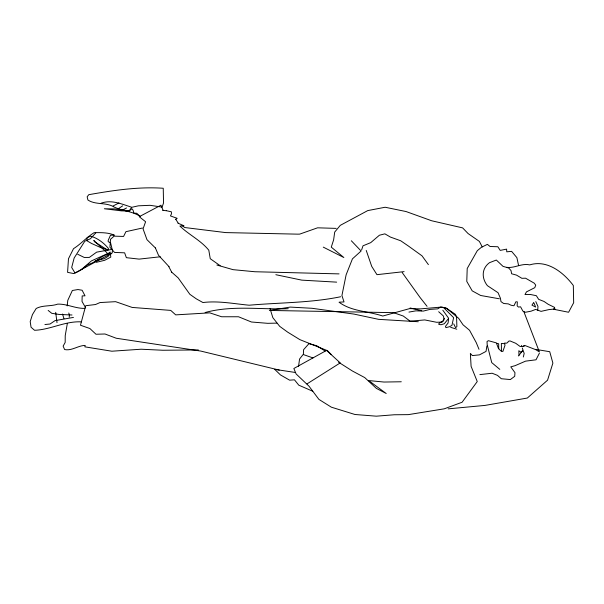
<?xml version="1.0" encoding="UTF-8"?>
<svg xmlns="http://www.w3.org/2000/svg" width="604" height="604" viewBox="0 0 604 604"><rect width="100%" height="100%" fill="white"/><g stroke="black" fill="none" stroke-linecap="round" stroke-linejoin="round"><path stroke-width="0.91" d="M69.241 317.123L69.362 314.722L68.78 313M537.726 310.229L537.975 306.424L535.793 301.592M67.165 305.896L67.784 300.362L72.352 290.486L77.961 289.55L82.114 290.237L85.013 295.817L82.174 295.915L82.023 301.426L85.496 307.557M448.598 318.927L448.062 323.072L445.473 326.364L445.895 327.625L449.504 326.734L451.943 325.375L453.619 317.651L443.562 307.549M298.55 366.349L299.561 359.048L303.027 354.616M486.884 345.941L486.054 351.392L479.433 354.873L472.313 355.582L470.365 353.4L471.097 366.318L477.251 381.539L462.09 402.249L444.25 408.825L408.312 414.638L394.223 414.767L376.3 416.179L354.941 414.487L331.369 407.187L318.897 399.38L309.006 386.19L296.103 373.936L293.854 368.493L326.553 350.388L340.241 362.898L307.006 383.895M67.354 323.397L65.224 335.628L65.179 342.415L63.133 346.122L64.636 349.557C71.793 351.067 78.256 345.443 85.194 345.413L84.847 346.839L111.831 351.211L141.147 349.218L162.808 350.252L198.323 349.935M521.395 346.613L521.66 345.375M523.306 357.009L524.181 353.446L522.324 348.153M361.607 249.95L363.012 245.805L370.728 242.642L379.395 235.235L384.876 233.846L390.388 237.055L400.716 240.777L408.553 246.138L422.022 255.847L428.395 264.62M539.395 353.212L536.02 359.803L525.556 361.147L515.023 365.707L510.765 366.839L514.97 372.683L514.714 376.315L510.365 379.561L501.29 378.723L497.492 375.363L492.124 373.234L479.878 374.608M444.438 318.353L442.959 320.973L438.927 323.465L438.866 324.484L441.131 324.726L444.34 323.721L448.674 318.323L442.808 310.199M533.717 302.506L531.958 305.118L535.612 307.051L534.042 303.11M518.496 355.952L522.513 350.788L521.275 352.396L518.806 350.75L519.025 355.129M95.779 232.88L90.441 238.746L84.794 241.215L74.156 258.006L71.687 267.466L74.956 272.963L112.216 252.917L112.435 250.411L110.547 242.717L108.214 241.713L108.192 240.415L110.449 235.243L114.352 235.152C108.093 232.374 100.853 232.616 94.133 232.668C86.651 237.213 80.959 244.016 73.522 248.674L68.471 258.769L67.58 272.344L73.65 273.544C78.973 271.596 83.767 268.44 87.837 264.514C96.58 262.732 102.001 253.771 111.234 253.907M81.865 269.142L91.408 260.913L109.671 252.661M118.293 208.773L122.665 205.836M175.568 219.373L177.191 218.323L170.456 215.93L171.438 213.899L171.377 211.808L166.319 210.69M113.19 205.934L118.98 202.914M126.568 207.965L122.733 209.928L129.694 211.068L121.381 210.856L104.356 208.757L114.632 208.909L128.546 211.189M101.147 203.193C111.272 199.418 121.57 204.009 131.234 207.089M142.438 228.018L125.926 231.679L123.593 236.436L114.103 236.149L110.524 239.29L109.928 247.217L114.541 252.434L124.635 252.827L126.364 257.674L139.116 259.116L160.264 256.783M340.633 296.745C310.599 302.966 279.614 302.536 249.158 305.209C233.839 303.782 218.323 300.611 202.929 302.536L196.315 298.852L189.845 294.299L178.157 277.878L171.695 272.185M73.454 317.41L55.062 320.611L50.064 324.016L44.922 324.522M205.096 312.532C232.329 305.073 260.467 309.769 288.229 308.689M408.946 312.094L415.922 310.849L423.389 311.075L429.889 309.407L437.689 308.855L440.437 307.142L442.672 307.293L447.081 308.697L455.424 314.352L456.571 317.047L456.881 326.621L455.582 327.67L453.717 323.865M523.109 346.1L524.604 345.873M404.099 271.626L376.956 274.669L371.732 266.409L366.243 250.449M111.068 249.565L96.64 252.147L89.339 257.417L84.235 257.447L77.667 254.246M555.144 308.976L549.127 309.55L541.056 311.362L535.665 309.414L531.127 311.166L525.367 312.268L522.883 311.105L520.58 306.809L518.406 307.051L517.152 305.873L517.341 301.887L515.869 301.781L513.966 305.767L511.12 305.262L508.289 303.887L503.706 303.495L500.98 301.63L500.406 298.195L498.036 292.706L487.383 285.654A25.021 18.588 17.3 0 1 489.519 262.672L496.337 260.037L502.996 266.349L508.719 268.025L511.022 270.584L511.611 273.771L516.518 275.122L521.886 278.316L525.548 278.195L534.283 283.193L535.733 285.179L534.751 287.685L526.469 291.883L524.997 294.548L530.297 294.45L536.36 295.711L538.662 299.35L544.03 301.464L548.16 304.273L554.683 307.459L553.725 309.271L568.598 312.26L573.672 302.717L573.324 285.496C563.434 272.344 547.111 259.471 529.738 264.884C521.456 263.034 514.653 268.463 506.514 267.323M448.16 408.855L484.952 405.42L527.322 398.044L547.556 380.188L552.886 363.102L549.731 351.709L535.627 349.361M81.381 321.864C65.089 320.958 50.404 329.784 34.541 330.282L31.053 327.232L30.2 321.592L32.427 314.616L36.187 308.478C42.861 304.945 50.721 306.606 57.712 304.122C67.059 303.797 75.485 308.682 84.99 308.387M276.926 323.117L267.693 323.321L251.445 322.007L238.504 316.76L221.623 316.76L209.762 312.849L175.696 314.873L170.743 310.396L132.178 307.436L115.606 301.668L100 302.559L95.545 304.522L85.708 305.707L80.475 325.231L89.89 328.538L95.983 334.246L105.005 333.997L116.21 338.232L200.792 351.075L279.259 370.093M401.283 381.766L383.985 382.045L368.644 380.55L386.213 393.506L376.368 388.38L364.725 377.576L352.472 371.045L338.587 362.219M339.063 273.884L254.911 271.74L233.061 269.663L216.881 265.02M336.179 228.387L317.583 227.814L299.727 234.11L297.84 234.156L225.654 232.593L184.635 227.519L182.151 225.488M336.654 282.144L301.781 280.135L275.854 274.707M418.308 321.736L378.587 319.342L353.891 314.072L312.041 308.289L290.237 307.089L269.369 310.448L393.491 312.646L403.268 316.028L410.124 321.177L424.771 319.931L436.624 322.287L442.264 322.06L443.683 320.414L443.955 318.61L443.328 315.937L438.663 311.717M504.702 343.676L501.358 343.45L501.448 351.045M72.004 314.994L59.011 314.435L51.763 313.31L48.154 310.426M162.68 210.268L166.183 210.736M295.515 372.502L274.699 369.338L280.445 374.91L289.626 380.173L294.458 379.818L298.776 385.171L312.797 391.256M499.349 298.791L480.663 295.484L472.185 290.849L466.779 281.396L467.209 268.501L477.303 250.69L481.267 247.383L487.39 244.356L490.048 246.492L497.847 246.749L500.21 250.396L506.605 249.127L506.756 251.815L511.603 251.355L516.888 257.651L518.549 265.337M496.526 343.344L498.655 343.767L498.73 348.742M410.108 307.964L421.637 310.75M450.652 327.338L456.783 329.195M108.033 249.92L100.317 247.413L91.536 243.45L86.666 240.603L87.255 237.508L90.774 236.194C97.629 238.15 104.024 243.034 108.478 248.531L107.723 250.169L94.654 241.811L93.794 240.452L106.274 252.057L109.082 255.643L104.492 258.64L95.168 260.785L96.376 262.295L104.718 260.294L110.811 257.093L110.094 251.936M312.947 357.923L303.374 354.556L303.593 349.693L308.923 343.684L316.677 345.714L325.103 351.037M177.938 223.148L184.001 225.798L179.901 226.047C188.961 234.865 200.739 240.286 208.803 250.207L210.252 258.701L220.211 265.737M139.849 216.104C131.989 211.249 122.537 210.939 114.239 207.104C106.168 201.97 95.636 205.224 87.912 199.999L87.157 196.791L88.788 194.684C113.401 190.366 138.188 186.553 163.246 188.259L163.533 202.982L162.114 207.112L150.041 205.315L138.376 205.821L131.657 207.331L128.66 211.581L131.936 208.742L133.023 210.132L133.975 213.167L136.798 213.265L140.068 216.647M323.283 247.134L343.857 257.523L331.271 247.142L333.627 239.833L334.699 232.087L340.279 225.352L367.753 210.592L385.148 207.248L406.054 211.543L431.709 220.777L462.619 227.882L468.085 233.552L479.372 241.411L482.241 246.908M499.802 369.369L491.739 362.604L487.171 344.582L487.028 341.547L488.364 340.679L496.352 342.891L498.413 348.417L500.935 351.015L502.875 351.475L504.974 345.375L504.604 343.042L506.529 343.17L507.722 342.536L508.364 341.328L509.942 340.898L515.733 343.291L519.999 346.402L522.671 346.704L524.808 345.465L535.816 349.701L539.38 351.936L523.819 311.566M155.56 248.116L146.983 239.69L143.065 228.886L145.602 221.728L139.237 216.693L160.966 205.209L163.163 210.471M331.188 354.488L327.466 350.667L299.878 339.644L287.678 332.147L279.705 326.349L272.842 317.659L270.056 308.667M351.332 240.769L361.101 251.007L352.442 258.852L346.122 274.828L341.917 295.56L344.023 301.932L339.033 302.189C351.588 311.589 368.327 311.12 382.732 316.043L409.625 308.614L420.588 308.878L441.071 307.096L446.054 307.919L458.64 318.316L463.026 324.793L469.55 330.275L476.224 342.574L479.01 349.308M169.06 266.704L158.505 255.258L155.402 247.957M427.058 306.334L420.127 297.576L402.181 272.54M175.802 219.29L178.12 222.997M168.765 266.568L171.717 272.23M63.979 318.67L62.506 314.042M57.01 322.657L55.689 312.321"/></g></svg>
